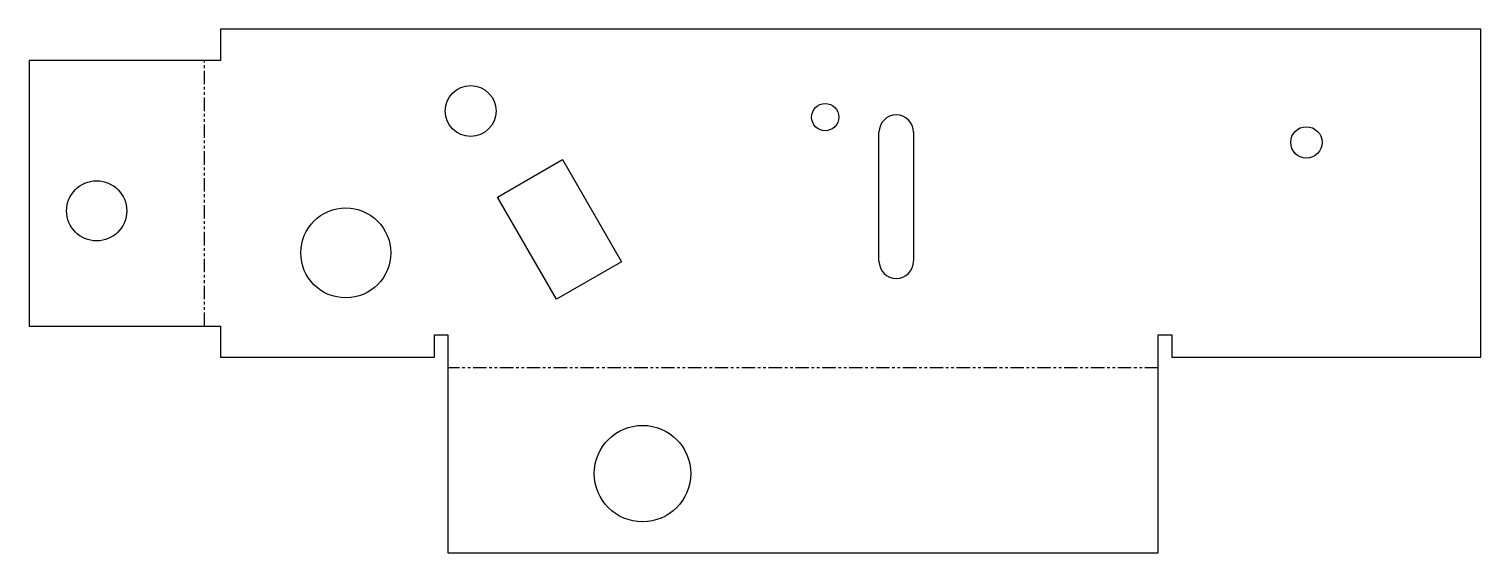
# Model space of a CAD drawing. Header units: millimetres. Extents: x -45 to 298, y -46 to 78.
import ezdxf

# ---------------------------------------------------------------- set-up
doc = ezdxf.new("R2010")
doc.units = ezdxf.units.MM
doc.linetypes.add('PHANTOM', pattern=[6.35, 3.175, -0.635, 0.635, -0.635, 0.635, -0.635])
doc.layers.add('BEND', color=7, linetype='Continuous')
doc.layers.add('CUT', color=7, linetype='Continuous')

msp = doc.modelspace()

# ---------------------------------------------------------------- linework, layer by layer
at = {"layer": 'BEND', "color": 4, "linetype": 'PHANTOM'}
for p, q in [((-3.77, 7.4), (-3.77, 70.17)), ((221.6, -2.51), (53.74, -2.51))]:
    msp.add_line(p, q, dxfattribs=at)
at = {"layer": 'CUT'}
for p, q in [((297.89, 77.57), (0, 77.57)), ((0, 77.57), (0, 70.17)), ((297.89, 0), (297.89, 77.57)), ((0, 70.17), (-45.26, 70.17)), ((-45.26, 70.17), (-45.26, 7.4)), ((155.62, 22.72), (155.62, 53.19)), ((163.78, 53.19), (163.78, 22.72)), ((65.47, 37.84), (80.82, 46.71)), ((80.82, 46.71), (94.75, 22.58)), ((79.4, 13.71), (65.47, 37.84)), ((94.75, 22.58), (79.4, 13.71)), ((-45.26, 7.4), (0, 7.4)), ((0, 7.4), (0, 0)), ((50.54, 0), (50.54, 5.3)), ((50.54, 5.3), (53.74, 5.3)), ((53.74, 5.3), (53.74, -46.23)), ((221.6, -46.23), (221.6, 5.3)), ((221.6, 5.3), (224.8, 5.3)), ((224.8, 5.3), (224.8, 0)), ((0, 0), (50.54, 0)), ((224.8, 0), (297.89, 0)), ((53.74, -46.23), (221.6, -46.23))]:
    msp.add_line(p, q, dxfattribs=at)
for centre, radius in [((59.1, 58.2), 6.01), ((142.91, 56.75), 3.21), ((256.63, 50.78), 3.7), ((-29.29, 34.61), 7.11), ((29.59, 24.67), 10.63), ((99.73, -27.48), 11.39)]:
    msp.add_circle(centre, radius, dxfattribs=at)
for centre, start, end in [((159.7, 53.19), 0, 180), ((159.7, 22.72), 180, 0)]:
    msp.add_arc(centre, 4.08, start, end, dxfattribs=at)

doc.saveas('drawing.dxf')
